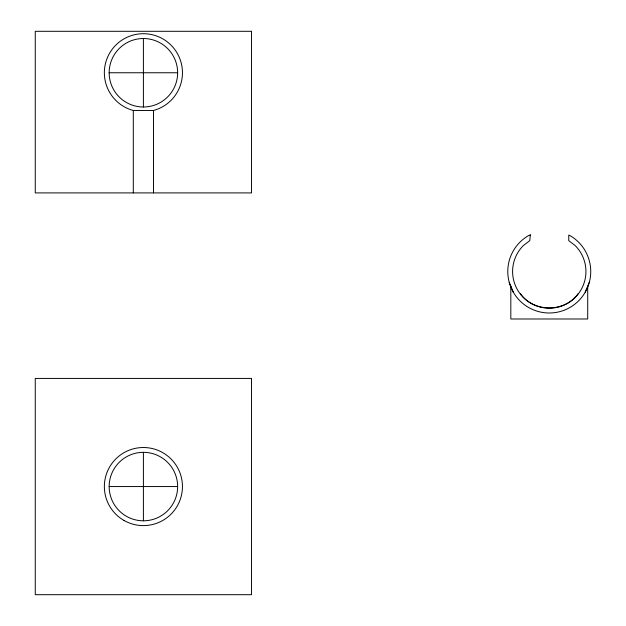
<?xml version="1.0" encoding="UTF-8"?>
<svg xmlns="http://www.w3.org/2000/svg" width="626" height="626" viewBox="0 0 626 626"><rect width="100%" height="100%" fill="white"/><g stroke="black" fill="none" stroke-linecap="round" stroke-linejoin="round"><path stroke-width="0.94" d="M585.185 292.264L589.324 282.256M578.103 293.657C565.082 312.656 533.446 312.656 520.425 293.657M109.159 72.757L177.643 72.757A34.242 34.242 0 0 0 126.28 43.1A34.242 34.242 0 0 0 126.28 102.406A34.242 34.242 0 0 0 177.643 72.757M133.291 110.473L153.511 110.473A39.047 39.047 0 0 0 175.39 50.354A39.047 39.047 0 0 0 111.412 50.354A39.047 39.047 0 0 0 133.291 110.473L133.291 192.91M109.159 486.558L177.643 486.558A34.242 34.242 0 0 1 126.28 516.215A34.242 34.242 0 0 1 126.28 456.91A34.242 34.242 0 0 1 177.643 486.558M509.204 282.256L513.343 292.264M587.712 286.145L587.712 318.986L510.816 318.986L510.816 286.145M153.511 110.473L153.511 192.91M143.401 38.507L143.401 106.999M143.401 452.316L143.401 520.809M530.324 234.86L529.776 240.65L523.336 245.595A36.668 36.668 0 0 0 523.336 297.452A36.668 36.668 0 0 0 575.192 297.452A36.668 36.668 0 0 0 575.192 245.595L568.752 240.65L568.752 235.086L570.004 235.603A41.472 41.472 0 0 1 581.038 298.179A41.472 41.472 0 0 1 517.491 298.179A41.472 41.472 0 0 1 528.524 235.603L530.324 234.86M251.535 31.3L35.259 31.3L35.259 192.91L251.535 192.91L251.535 31.3M251.535 378.425L35.259 378.425L35.259 594.7L251.535 594.7L251.535 378.425M123.878 520.378A39.047 39.047 0 0 0 182.448 486.558A39.047 39.047 0 0 0 123.878 452.747A39.047 39.047 0 0 0 123.878 520.378"/></g></svg>
